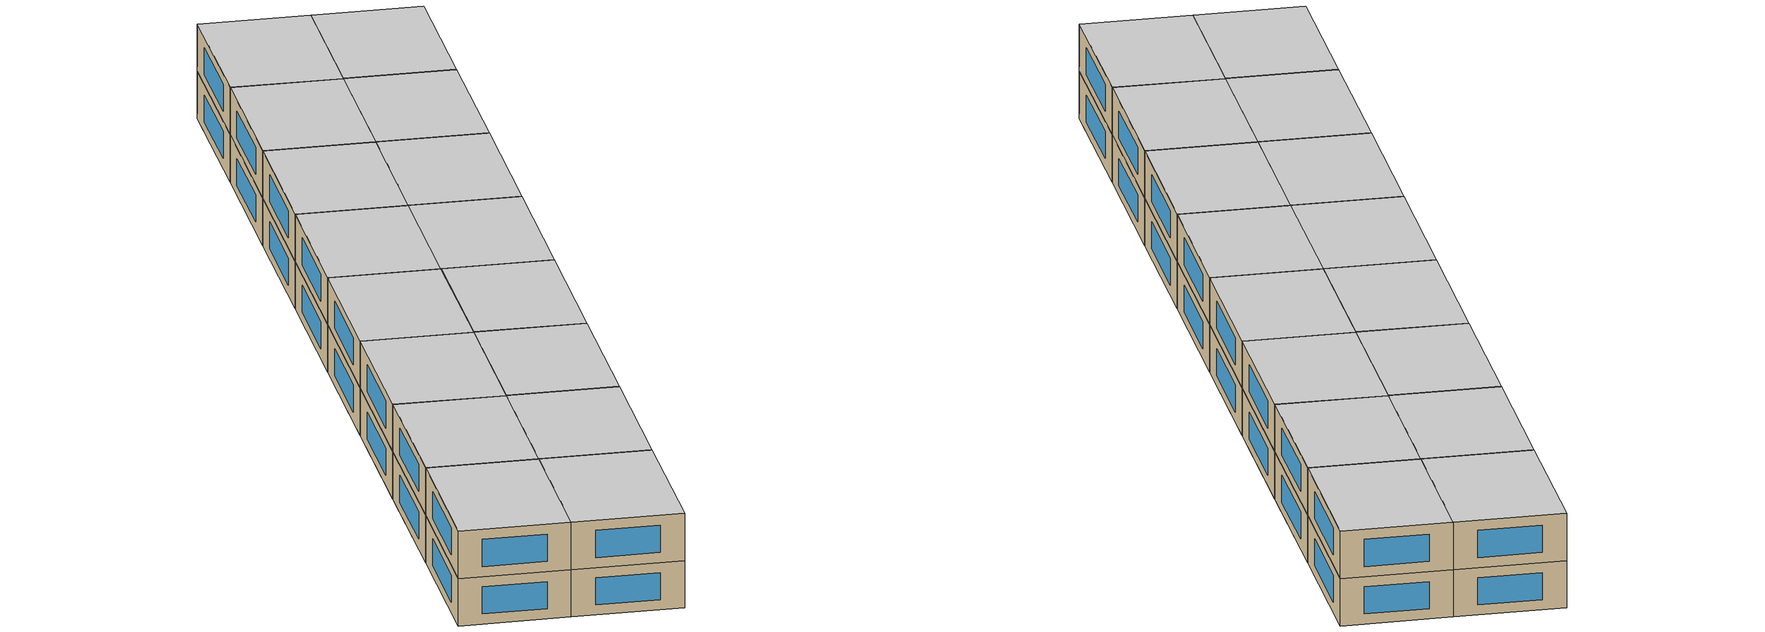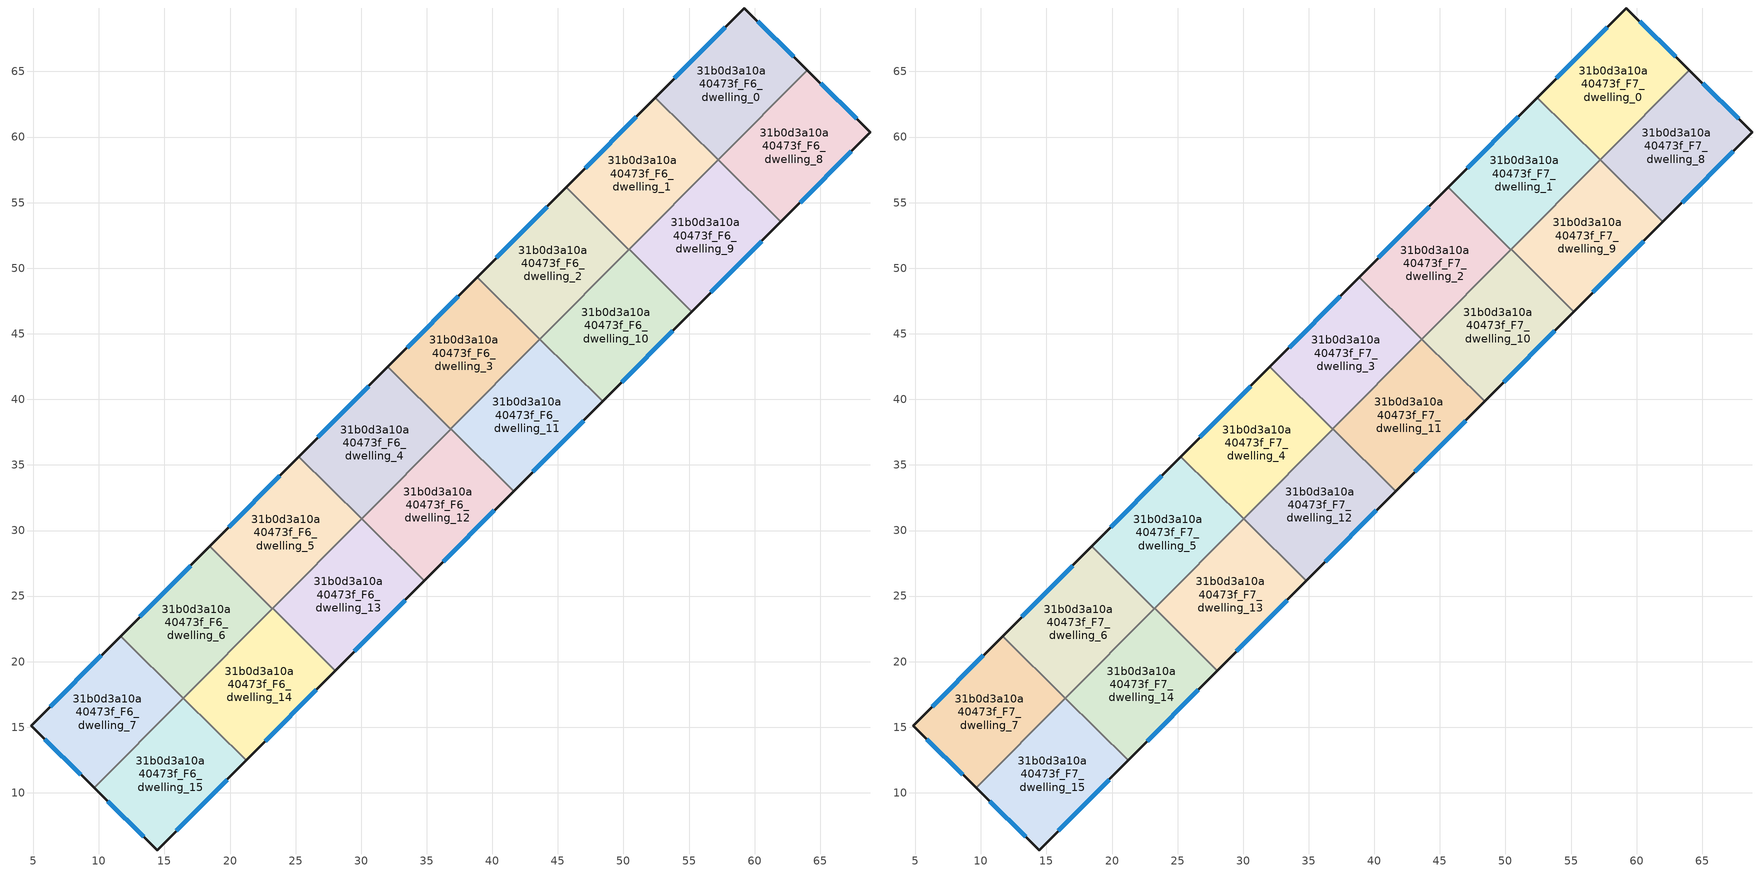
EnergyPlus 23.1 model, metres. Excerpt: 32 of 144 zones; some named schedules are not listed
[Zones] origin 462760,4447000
31b0d3a10a40473f_F6_dwelling_0
 floor to 31b0d3a10a40473f_F5_dwelling_0 (EU_floor_Construction): 64.02,65.11 57.21,58.26 52.43,63.01 59.22,69.84 z18
 wall outside (EU_wall_Construction): 64.02,65.11 59.22,69.84 52.43,63.01 z18:21
 wall to 31b0d3a10a40473f_F6_dwelling_1 (EU_wall_Construction): 52.43,63.01 57.21,58.26 z18:21
 wall to 31b0d3a10a40473f_F6_dwelling_8 (EU_wall_Construction): 57.23,58.28 64.02,65.11 z18:21
 wall to 31b0d3a10a40473f_F6_dwelling_9 (EU_wall_Construction): 57.21,58.26 57.23,58.28 z18:21
 window (EU_Window_Construction): 57.77,68.38 53.89,64.47 / 62.99,66.12 60.25,68.83 z18.64:20.36
31b0d3a10a40473f_F6_dwelling_1
 floor to 31b0d3a10a40473f_F5_dwelling_1 (EU_floor_Construction): 57.21,58.26 50.41,51.42 45.64,56.16 52.43,63.01 z18
 wall outside (EU_wall_Construction): 52.43,63.01 45.64,56.16 z18:21
 wall to 31b0d3a10a40473f_F6_dwelling_2 (EU_wall_Construction): 45.64,56.16 50.41,51.42 z18:21
 wall to 31b0d3a10a40473f_F6_dwelling_9 (EU_wall_Construction): 50.43,51.43 57.21,58.26 z18:21
 wall to 31b0d3a10a40473f_F6_dwelling_10 (EU_wall_Construction): 50.41,51.42 50.43,51.43 z18:21
 window (EU_Window_Construction): 50.98,61.54 47.09,57.63 z18.64:20.36
31b0d3a10a40473f_F6_dwelling_10
 floor to 31b0d3a10a40473f_F5_dwelling_10 (EU_floor_Construction): 55.21,46.69 48.41,39.84 43.64,44.59 50.43,51.43 z18
 wall outside (EU_wall_Construction): 48.41,39.84 55.21,46.69 z18:21
 wall to 31b0d3a10a40473f_F6_dwelling_9 (EU_wall_Construction): 55.21,46.69 50.43,51.43 z18:21
 wall to 31b0d3a10a40473f_F6_dwelling_11 (EU_wall_Construction): 43.64,44.59 48.41,39.84 z18:21
 wall to 31b0d3a10a40473f_F6_dwelling_2 (EU_wall_Construction): 50.42,51.42 43.64,44.59 z18:21
 window (EU_Window_Construction): 49.87,41.31 53.76,45.22 z18.64:20.36
31b0d3a10a40473f_F6_dwelling_11
 floor to 31b0d3a10a40473f_F5_dwelling_11 (EU_floor_Construction): 48.41,39.84 41.62,33 36.84,37.75 43.64,44.59 z18
 wall outside (EU_wall_Construction): 41.62,33 48.41,39.84 z18:21
 wall to 31b0d3a10a40473f_F6_dwelling_12 (EU_wall_Construction): 36.84,37.75 41.62,33 z18:21
 wall to 31b0d3a10a40473f_F6_dwelling_3 (EU_wall_Construction): 43.62,44.57 36.84,37.75 z18:21
 wall to 31b0d3a10a40473f_F6_dwelling_2 (EU_wall_Construction): 43.64,44.59 43.62,44.57 z18:21
 window (EU_Window_Construction): 43.07,34.47 46.96,38.38 z18.64:20.36
31b0d3a10a40473f_F6_dwelling_12
 floor to 31b0d3a10a40473f_F5_dwelling_12 (EU_floor_Construction): 41.62,33 34.82,26.16 30.04,30.91 36.84,37.75 z18
 wall outside (EU_wall_Construction): 34.82,26.16 41.62,33 z18:21
 wall to 31b0d3a10a40473f_F6_dwelling_13 (EU_wall_Construction): 30.04,30.91 34.82,26.16 z18:21
 wall to 31b0d3a10a40473f_F6_dwelling_4 (EU_wall_Construction): 36.82,37.73 30.04,30.91 z18:21
 wall to 31b0d3a10a40473f_F6_dwelling_3 (EU_wall_Construction): 36.84,37.75 36.82,37.73 z18:21
 window (EU_Window_Construction): 36.28,27.62 40.16,31.54 z18.64:20.36
31b0d3a10a40473f_F6_dwelling_13
 floor to 31b0d3a10a40473f_F5_dwelling_13 (EU_floor_Construction): 34.82,26.16 28.03,19.32 23.25,24.06 30.04,30.91 z18
 wall outside (EU_wall_Construction): 28.03,19.32 34.82,26.16 z18:21
 wall to 31b0d3a10a40473f_F6_dwelling_14 (EU_wall_Construction): 23.25,24.06 28.03,19.32 z18:21
 wall to 31b0d3a10a40473f_F6_dwelling_5 (EU_wall_Construction): 30.03,30.89 23.25,24.06 z18:21
 wall to 31b0d3a10a40473f_F6_dwelling_4 (EU_wall_Construction): 30.04,30.91 30.03,30.89 z18:21
 window (EU_Window_Construction): 29.48,20.78 33.37,24.69 z18.64:20.36
31b0d3a10a40473f_F6_dwelling_14
 floor to 31b0d3a10a40473f_F5_dwelling_14 (EU_floor_Construction): 28.03,19.32 21.23,12.47 16.45,17.22 23.25,24.06 z18
 wall outside (EU_wall_Construction): 21.23,12.47 28.03,19.32 z18:21
 wall to 31b0d3a10a40473f_F6_dwelling_15 (EU_wall_Construction): 16.45,17.22 21.23,12.47 z18:21
 wall to 31b0d3a10a40473f_F6_dwelling_6 (EU_wall_Construction): 23.23,24.05 16.45,17.22 z18:21
 wall to 31b0d3a10a40473f_F6_dwelling_5 (EU_wall_Construction): 23.25,24.06 23.23,24.05 z18:21
 window (EU_Window_Construction): 22.68,13.94 26.57,17.85 z18.64:20.36
31b0d3a10a40473f_F6_dwelling_15
 floor to 31b0d3a10a40473f_F5_dwelling_15 (EU_floor_Construction): 21.23,12.47 14.44,5.64 9.65,10.37 16.45,17.22 z18
 wall outside (EU_wall_Construction): 9.65,10.37 14.44,5.64 21.23,12.47 z18:21
 wall to 31b0d3a10a40473f_F6_dwelling_7 (EU_wall_Construction): 16.43,17.2 9.65,10.37 z18:21
 wall to 31b0d3a10a40473f_F6_dwelling_6 (EU_wall_Construction): 16.45,17.22 16.43,17.2 z18:21
 window (EU_Window_Construction): 15.89,7.1 19.78,11.01 / 10.67,9.36 13.41,6.65 z18.64:20.36
31b0d3a10a40473f_F6_dwelling_2
 floor to 31b0d3a10a40473f_F5_dwelling_2 (EU_floor_Construction): 50.41,51.42 43.62,44.57 38.84,49.32 45.64,56.16 z18
 wall outside (EU_wall_Construction): 45.64,56.16 38.84,49.32 z18:21
 wall to 31b0d3a10a40473f_F6_dwelling_3 (EU_wall_Construction): 38.84,49.32 43.62,44.57 z18:21
 window (EU_Window_Construction): 44.18,54.7 40.3,50.79 z18.64:20.36
31b0d3a10a40473f_F6_dwelling_3
 floor to 31b0d3a10a40473f_F5_dwelling_3 (EU_floor_Construction): 43.62,44.57 36.82,37.73 32.04,42.48 38.84,49.32 z18
 wall outside (EU_wall_Construction): 38.84,49.32 32.04,42.48 z18:21
 wall to 31b0d3a10a40473f_F6_dwelling_4 (EU_wall_Construction): 32.04,42.48 36.82,37.73 z18:21
 window (EU_Window_Construction): 37.38,47.86 33.5,43.94 z18.64:20.36
31b0d3a10a40473f_F6_dwelling_4
 floor to 31b0d3a10a40473f_F5_dwelling_4 (EU_floor_Construction): 36.82,37.73 30.03,30.89 25.25,35.64 32.04,42.48 z18
 wall outside (EU_wall_Construction): 32.04,42.48 25.25,35.64 z18:21
 wall to 31b0d3a10a40473f_F6_dwelling_5 (EU_wall_Construction): 25.25,35.64 30.03,30.89 z18:21
 window (EU_Window_Construction): 30.59,41.01 26.7,37.1 z18.64:20.36
31b0d3a10a40473f_F6_dwelling_5
 floor to 31b0d3a10a40473f_F5_dwelling_5 (EU_floor_Construction): 30.03,30.89 23.23,24.05 18.45,28.79 25.25,35.64 z18
 wall outside (EU_wall_Construction): 25.25,35.64 18.45,28.79 z18:21
 wall to 31b0d3a10a40473f_F6_dwelling_6 (EU_wall_Construction): 18.45,28.79 23.23,24.05 z18:21
 window (EU_Window_Construction): 23.79,34.17 19.91,30.26 z18.64:20.36
31b0d3a10a40473f_F6_dwelling_6
 floor to 31b0d3a10a40473f_F5_dwelling_6 (EU_floor_Construction): 23.23,24.05 16.43,17.2 11.65,21.95 18.45,28.79 z18
 wall outside (EU_wall_Construction): 18.45,28.79 11.65,21.95 z18:21
 wall to 31b0d3a10a40473f_F6_dwelling_7 (EU_wall_Construction): 11.65,21.95 16.43,17.2 z18:21
 window (EU_Window_Construction): 17,27.33 13.11,23.42 z18.64:20.36
31b0d3a10a40473f_F6_dwelling_7
 floor to 31b0d3a10a40473f_F5_dwelling_7 (EU_floor_Construction): 16.43,17.2 9.65,10.37 4.85,15.1 11.65,21.95 z18
 wall outside (EU_wall_Construction): 11.65,21.95 4.85,15.1 9.65,10.37 z18:21
 window (EU_Window_Construction): 5.88,14.09 8.62,11.38 / 10.2,20.48 6.31,16.57 z18.64:20.36
31b0d3a10a40473f_F6_dwelling_8
 floor to 31b0d3a10a40473f_F5_dwelling_8 (EU_floor_Construction): 68.81,60.38 62.01,53.53 57.23,58.28 64.02,65.11 z18
 wall outside (EU_wall_Construction): 62.01,53.53 68.81,60.38 64.02,65.11 z18:21
 wall to 31b0d3a10a40473f_F6_dwelling_9 (EU_wall_Construction): 57.23,58.28 62.01,53.53 z18:21
 window (EU_Window_Construction): 67.79,61.39 65.04,64.1 / 63.47,55 67.36,58.91 z18.64:20.36
31b0d3a10a40473f_F6_dwelling_9
 floor to 31b0d3a10a40473f_F5_dwelling_9 (EU_floor_Construction): 62.01,53.53 55.21,46.69 50.43,51.43 57.23,58.28 z18
 wall outside (EU_wall_Construction): 55.21,46.69 62.01,53.53 z18:21
 window (EU_Window_Construction): 56.67,48.15 60.55,52.06 z18.64:20.36
31b0d3a10a40473f_F7_dwelling_0
 floor to 31b0d3a10a40473f_F6_dwelling_0 (EU_floor_Construction): 64.02,65.11 57.21,58.26 52.43,63.01 59.22,69.84 z21
 wall outside (EU_wall_Construction): 64.02,65.11 59.22,69.84 52.43,63.01 z21:24
 wall to 31b0d3a10a40473f_F7_dwelling_1 (EU_wall_Construction): 52.43,63.01 57.21,58.26 z21:24
 wall to 31b0d3a10a40473f_F7_dwelling_8 (EU_wall_Construction): 57.23,58.28 64.02,65.11 z21:24
 wall to 31b0d3a10a40473f_F7_dwelling_9 (EU_wall_Construction): 57.21,58.26 57.23,58.28 z21:24
 window (EU_Window_Construction): 57.77,68.38 53.89,64.47 / 62.99,66.12 60.25,68.83 z21.64:23.36
 ceiling to 31b0d3a10a40473f_F8_dwelling_0 (EU_floor_Construction): 57.21,58.26 64.02,65.11 59.22,69.84 52.43,63.01 z24
31b0d3a10a40473f_F7_dwelling_1
 floor to 31b0d3a10a40473f_F6_dwelling_1 (EU_floor_Construction): 57.21,58.26 50.41,51.42 45.64,56.16 52.43,63.01 z21
 wall outside (EU_wall_Construction): 52.43,63.01 45.64,56.16 z21:24
 wall to 31b0d3a10a40473f_F7_dwelling_2 (EU_wall_Construction): 45.64,56.16 50.41,51.42 z21:24
 wall to 31b0d3a10a40473f_F7_dwelling_9 (EU_wall_Construction): 50.43,51.43 57.21,58.26 z21:24
 wall to 31b0d3a10a40473f_F7_dwelling_10 (EU_wall_Construction): 50.41,51.42 50.43,51.43 z21:24
 window (EU_Window_Construction): 50.98,61.54 47.09,57.63 z21.64:23.36
 ceiling to 31b0d3a10a40473f_F8_dwelling_1 (EU_floor_Construction): 50.41,51.42 57.21,58.26 52.43,63.01 45.64,56.16 z24
31b0d3a10a40473f_F7_dwelling_10
 floor to 31b0d3a10a40473f_F6_dwelling_10 (EU_floor_Construction): 55.21,46.69 48.41,39.84 43.64,44.59 50.43,51.43 z21
 wall outside (EU_wall_Construction): 48.41,39.84 55.21,46.69 z21:24
 wall to 31b0d3a10a40473f_F7_dwelling_9 (EU_wall_Construction): 55.21,46.69 50.43,51.43 z21:24
 wall to 31b0d3a10a40473f_F7_dwelling_11 (EU_wall_Construction): 43.64,44.59 48.41,39.84 z21:24
 wall to 31b0d3a10a40473f_F7_dwelling_2 (EU_wall_Construction): 50.42,51.42 43.64,44.59 z21:24
 window (EU_Window_Construction): 49.87,41.31 53.76,45.22 z21.64:23.36
 ceiling to 31b0d3a10a40473f_F8_dwelling_10 (EU_floor_Construction): 48.41,39.84 55.21,46.69 50.43,51.43 43.64,44.59 z24
31b0d3a10a40473f_F7_dwelling_11
 floor to 31b0d3a10a40473f_F6_dwelling_11 (EU_floor_Construction): 48.41,39.84 41.62,33 36.84,37.75 43.64,44.59 z21
 wall outside (EU_wall_Construction): 41.62,33 48.41,39.84 z21:24
 wall to 31b0d3a10a40473f_F7_dwelling_12 (EU_wall_Construction): 36.84,37.75 41.62,33 z21:24
 wall to 31b0d3a10a40473f_F7_dwelling_3 (EU_wall_Construction): 43.62,44.57 36.84,37.75 z21:24
 wall to 31b0d3a10a40473f_F7_dwelling_2 (EU_wall_Construction): 43.64,44.59 43.62,44.57 z21:24
 window (EU_Window_Construction): 43.07,34.47 46.96,38.38 z21.64:23.36
 ceiling to 31b0d3a10a40473f_F8_dwelling_11 (EU_floor_Construction): 41.62,33 48.41,39.84 43.64,44.59 36.84,37.75 z24
31b0d3a10a40473f_F7_dwelling_12
 floor to 31b0d3a10a40473f_F6_dwelling_12 (EU_floor_Construction): 41.62,33 34.82,26.16 30.04,30.91 36.84,37.75 z21
 wall outside (EU_wall_Construction): 34.82,26.16 41.62,33 z21:24
 wall to 31b0d3a10a40473f_F7_dwelling_13 (EU_wall_Construction): 30.04,30.91 34.82,26.16 z21:24
 wall to 31b0d3a10a40473f_F7_dwelling_4 (EU_wall_Construction): 36.82,37.73 30.04,30.91 z21:24
 wall to 31b0d3a10a40473f_F7_dwelling_3 (EU_wall_Construction): 36.84,37.75 36.82,37.73 z21:24
 window (EU_Window_Construction): 36.28,27.62 40.16,31.54 z21.64:23.36
 ceiling to 31b0d3a10a40473f_F8_dwelling_12 (EU_floor_Construction): 34.82,26.16 41.62,33 36.84,37.75 30.04,30.91 z24
31b0d3a10a40473f_F7_dwelling_13
 floor to 31b0d3a10a40473f_F6_dwelling_13 (EU_floor_Construction): 34.82,26.16 28.03,19.32 23.25,24.06 30.04,30.91 z21
 wall outside (EU_wall_Construction): 28.03,19.32 34.82,26.16 z21:24
 wall to 31b0d3a10a40473f_F7_dwelling_14 (EU_wall_Construction): 23.25,24.06 28.03,19.32 z21:24
 wall to 31b0d3a10a40473f_F7_dwelling_5 (EU_wall_Construction): 30.03,30.89 23.25,24.06 z21:24
 wall to 31b0d3a10a40473f_F7_dwelling_4 (EU_wall_Construction): 30.04,30.91 30.03,30.89 z21:24
 window (EU_Window_Construction): 29.48,20.78 33.37,24.69 z21.64:23.36
 ceiling to 31b0d3a10a40473f_F8_dwelling_13 (EU_floor_Construction): 28.03,19.32 34.82,26.16 30.04,30.91 23.25,24.06 z24
31b0d3a10a40473f_F7_dwelling_14
 floor to 31b0d3a10a40473f_F6_dwelling_14 (EU_floor_Construction): 28.03,19.32 21.23,12.47 16.45,17.22 23.25,24.06 z21
 wall outside (EU_wall_Construction): 21.23,12.47 28.03,19.32 z21:24
 wall to 31b0d3a10a40473f_F7_dwelling_15 (EU_wall_Construction): 16.45,17.22 21.23,12.47 z21:24
 wall to 31b0d3a10a40473f_F7_dwelling_6 (EU_wall_Construction): 23.23,24.05 16.45,17.22 z21:24
 wall to 31b0d3a10a40473f_F7_dwelling_5 (EU_wall_Construction): 23.25,24.06 23.23,24.05 z21:24
 window (EU_Window_Construction): 22.68,13.94 26.57,17.85 z21.64:23.36
 ceiling to 31b0d3a10a40473f_F8_dwelling_14 (EU_floor_Construction): 21.23,12.47 28.03,19.32 23.25,24.06 16.45,17.22 z24
31b0d3a10a40473f_F7_dwelling_15
 floor to 31b0d3a10a40473f_F6_dwelling_15 (EU_floor_Construction): 21.23,12.47 14.44,5.64 9.65,10.37 16.45,17.22 z21
 wall outside (EU_wall_Construction): 9.65,10.37 14.44,5.64 21.23,12.47 z21:24
 wall to 31b0d3a10a40473f_F7_dwelling_7 (EU_wall_Construction): 16.43,17.2 9.65,10.37 z21:24
 wall to 31b0d3a10a40473f_F7_dwelling_6 (EU_wall_Construction): 16.45,17.22 16.43,17.2 z21:24
 window (EU_Window_Construction): 15.89,7.1 19.78,11.01 / 10.67,9.36 13.41,6.65 z21.64:23.36
 ceiling to 31b0d3a10a40473f_F8_dwelling_15 (EU_floor_Construction): 14.44,5.64 21.23,12.47 16.45,17.22 9.65,10.37 z24
31b0d3a10a40473f_F7_dwelling_2
 floor to 31b0d3a10a40473f_F6_dwelling_2 (EU_floor_Construction): 50.41,51.42 43.62,44.57 38.84,49.32 45.64,56.16 z21
 wall outside (EU_wall_Construction): 45.64,56.16 38.84,49.32 z21:24
 wall to 31b0d3a10a40473f_F7_dwelling_3 (EU_wall_Construction): 38.84,49.32 43.62,44.57 z21:24
 window (EU_Window_Construction): 44.18,54.7 40.3,50.79 z21.64:23.36
 ceiling to 31b0d3a10a40473f_F8_dwelling_2 (EU_floor_Construction): 43.62,44.57 50.41,51.42 45.64,56.16 38.84,49.32 z24
31b0d3a10a40473f_F7_dwelling_3
 floor to 31b0d3a10a40473f_F6_dwelling_3 (EU_floor_Construction): 43.62,44.57 36.82,37.73 32.04,42.48 38.84,49.32 z21
 wall outside (EU_wall_Construction): 38.84,49.32 32.04,42.48 z21:24
 wall to 31b0d3a10a40473f_F7_dwelling_4 (EU_wall_Construction): 32.04,42.48 36.82,37.73 z21:24
 window (EU_Window_Construction): 37.38,47.86 33.5,43.94 z21.64:23.36
 ceiling to 31b0d3a10a40473f_F8_dwelling_3 (EU_floor_Construction): 36.82,37.73 43.62,44.57 38.84,49.32 32.04,42.48 z24
31b0d3a10a40473f_F7_dwelling_4
 floor to 31b0d3a10a40473f_F6_dwelling_4 (EU_floor_Construction): 36.82,37.73 30.03,30.89 25.25,35.64 32.04,42.48 z21
 wall outside (EU_wall_Construction): 32.04,42.48 25.25,35.64 z21:24
 wall to 31b0d3a10a40473f_F7_dwelling_5 (EU_wall_Construction): 25.25,35.64 30.03,30.89 z21:24
 window (EU_Window_Construction): 30.59,41.01 26.7,37.1 z21.64:23.36
 ceiling to 31b0d3a10a40473f_F8_dwelling_4 (EU_floor_Construction): 30.03,30.89 36.82,37.73 32.04,42.48 25.25,35.64 z24
31b0d3a10a40473f_F7_dwelling_5
 floor to 31b0d3a10a40473f_F6_dwelling_5 (EU_floor_Construction): 30.03,30.89 23.23,24.05 18.45,28.79 25.25,35.64 z21
 wall outside (EU_wall_Construction): 25.25,35.64 18.45,28.79 z21:24
 wall to 31b0d3a10a40473f_F7_dwelling_6 (EU_wall_Construction): 18.45,28.79 23.23,24.05 z21:24
 window (EU_Window_Construction): 23.79,34.17 19.91,30.26 z21.64:23.36
 ceiling to 31b0d3a10a40473f_F8_dwelling_5 (EU_floor_Construction): 23.23,24.05 30.03,30.89 25.25,35.64 18.45,28.79 z24
31b0d3a10a40473f_F7_dwelling_6
 floor to 31b0d3a10a40473f_F6_dwelling_6 (EU_floor_Construction): 23.23,24.05 16.43,17.2 11.65,21.95 18.45,28.79 z21
 wall outside (EU_wall_Construction): 18.45,28.79 11.65,21.95 z21:24
 wall to 31b0d3a10a40473f_F7_dwelling_7 (EU_wall_Construction): 11.65,21.95 16.43,17.2 z21:24
 window (EU_Window_Construction): 17,27.33 13.11,23.42 z21.64:23.36
 ceiling to 31b0d3a10a40473f_F8_dwelling_6 (EU_floor_Construction): 16.43,17.2 23.23,24.05 18.45,28.79 11.65,21.95 z24
31b0d3a10a40473f_F7_dwelling_7
 floor to 31b0d3a10a40473f_F6_dwelling_7 (EU_floor_Construction): 16.43,17.2 9.65,10.37 4.85,15.1 11.65,21.95 z21
 wall outside (EU_wall_Construction): 11.65,21.95 4.85,15.1 9.65,10.37 z21:24
 window (EU_Window_Construction): 5.88,14.09 8.62,11.38 / 10.2,20.48 6.31,16.57 z21.64:23.36
 ceiling to 31b0d3a10a40473f_F8_dwelling_7 (EU_floor_Construction): 9.65,10.37 16.43,17.2 11.65,21.95 4.85,15.1 z24
31b0d3a10a40473f_F7_dwelling_8
 floor to 31b0d3a10a40473f_F6_dwelling_8 (EU_floor_Construction): 68.81,60.38 62.01,53.53 57.23,58.28 64.02,65.11 z21
 wall outside (EU_wall_Construction): 62.01,53.53 68.81,60.38 64.02,65.11 z21:24
 wall to 31b0d3a10a40473f_F7_dwelling_9 (EU_wall_Construction): 57.23,58.28 62.01,53.53 z21:24
 window (EU_Window_Construction): 67.79,61.39 65.04,64.1 / 63.47,55 67.36,58.91 z21.64:23.36
 ceiling to 31b0d3a10a40473f_F8_dwelling_8 (EU_floor_Construction): 62.01,53.53 68.81,60.38 64.02,65.11 57.23,58.28 z24
31b0d3a10a40473f_F7_dwelling_9
 floor to 31b0d3a10a40473f_F6_dwelling_9 (EU_floor_Construction): 62.01,53.53 55.21,46.69 50.43,51.43 57.23,58.28 z21
 wall outside (EU_wall_Construction): 55.21,46.69 62.01,53.53 z21:24
 window (EU_Window_Construction): 56.67,48.15 60.55,52.06 z21.64:23.36
 ceiling to 31b0d3a10a40473f_F8_dwelling_9 (EU_floor_Construction): 55.21,46.69 62.01,53.53 57.23,58.28 50.43,51.43 z24
[Building]
EU S2 Campaign: North Axis=0; Terrain=City; Solar Distribution=FullExterior
[Site:Location]
Yerevan-Zvartnots.Intl.AP: Latitude=40.15; Longitude=44.383; Time Zone=4; Elevation=854
[SizingPeriod:WeatherFileDays]
AnnualSizingPeriod: Begin Month=1; Begin Day of Month=1; End Month=12; End Day of Month=31; Day of Week for Start Day=Monday; Use Weather File Daylight Saving Period=No; Use Weather File Rain and Snow Indicators=No
[MATERIAL]
EU_InternalMass_Material: Roughness=MediumRough; Thickness=0.1; Conductivity=1; Density=1800; Specific Heat=900; Thermal Absorptance=0.9; Solar Absorptance=0.7; Visible Absorptance=0.7
[MATERIAL:NOMASS] Roughness=MediumRough; Thermal Absorptance=0.9; Solar Absorptance=0.7; Visible Absorptance=0.7
Name | Thermal Resistance
EU_wall_NoMass | 1.05043
EU_floor_NoMass | 0.478065
[WINDOWMATERIAL:SIMPLEGLAZINGSYSTEM]
EU_Window_SimpleGlazing: UFactor=2.5566; Solar Heat Gain Coefficient=0.75; Visible Transmittance=0.75
[CONSTRUCTION]
EU_wall_Construction: EU_wall_NoMass
EU_floor_Construction: EU_floor_NoMass
EU_Window_Construction: EU_Window_SimpleGlazing
EU_InternalMass_Construction: EU_InternalMass_Material
[ZONE] Type=1; Multiplier=1; Ceiling Height=autocalculate; Floor Area=autocalculate; Part of Total Floor Area=Yes
Name | Volume
31b0d3a10a40473f_F6_dwelling_0; 31b0d3a10a40473f_F7_dwelling_0 | 194.891
31b0d3a10a40473f_F6_dwelling_1; 31b0d3a10a40473f_F7_dwelling_1 | 194.904
31b0d3a10a40473f_F6_dwelling_10; 31b0d3a10a40473f_F7_dwelling_10; 31b0d3a10a40473f_F6_dwelling_12; 31b0d3a10a40473f_F7_dwelling_12; 31b0d3a10a40473f_F6_dwelling_13; 31b0d3a10a40473f_F7_dwelling_13; 31b0d3a10a40473f_F6_dwelling_9; 31b0d3a10a40473f_F7_dwelling_9 | 194.907
31b0d3a10a40473f_F6_dwelling_11; 31b0d3a10a40473f_F7_dwelling_11 | 194.896
31b0d3a10a40473f_F6_dwelling_14; 31b0d3a10a40473f_F7_dwelling_14 | 194.911
31b0d3a10a40473f_F6_dwelling_15; 31b0d3a10a40473f_F7_dwelling_15 | 194.908
31b0d3a10a40473f_F6_dwelling_2; 31b0d3a10a40473f_F7_dwelling_2 | 194.89
31b0d3a10a40473f_F6_dwelling_3; 31b0d3a10a40473f_F7_dwelling_3 | 194.887
31b0d3a10a40473f_F6_dwelling_4; 31b0d3a10a40473f_F7_dwelling_4 | 194.873
31b0d3a10a40473f_F6_dwelling_5; 31b0d3a10a40473f_F7_dwelling_5 | 194.886
31b0d3a10a40473f_F6_dwelling_6; 31b0d3a10a40473f_F7_dwelling_6 | 194.87
31b0d3a10a40473f_F6_dwelling_7; 31b0d3a10a40473f_F7_dwelling_7 | 194.888
31b0d3a10a40473f_F6_dwelling_8; 31b0d3a10a40473f_F7_dwelling_8 | 194.909
[INTERNALMASS] Construction=EU_InternalMass_Construction
Name | Zone or ZoneList | Surface Area
31b0d3a10a40473f_F6_dwelling_0_EU_InternalMass | 31b0d3a10a40473f_F6_dwelling_0 | 64.9637
31b0d3a10a40473f_F6_dwelling_1_EU_InternalMass | 31b0d3a10a40473f_F6_dwelling_1 | 64.9681
31b0d3a10a40473f_F6_dwelling_2_EU_InternalMass | 31b0d3a10a40473f_F6_dwelling_2 | 64.9633
31b0d3a10a40473f_F6_dwelling_3_EU_InternalMass | 31b0d3a10a40473f_F6_dwelling_3 | 64.9623
31b0d3a10a40473f_F6_dwelling_4_EU_InternalMass | 31b0d3a10a40473f_F6_dwelling_4 | 64.9575
31b0d3a10a40473f_F6_dwelling_5_EU_InternalMass | 31b0d3a10a40473f_F6_dwelling_5 | 64.9623
31b0d3a10a40473f_F6_dwelling_6_EU_InternalMass | 31b0d3a10a40473f_F6_dwelling_6 | 64.9565
31b0d3a10a40473f_F6_dwelling_7_EU_InternalMass | 31b0d3a10a40473f_F6_dwelling_7 | 64.9627
31b0d3a10a40473f_F6_dwelling_8_EU_InternalMass | 31b0d3a10a40473f_F6_dwelling_8 | 64.9695
31b0d3a10a40473f_F6_dwelling_9_EU_InternalMass | 31b0d3a10a40473f_F6_dwelling_9 | 64.9691
31b0d3a10a40473f_F6_dwelling_10_EU_InternalMass | 31b0d3a10a40473f_F6_dwelling_10 | 64.9691
31b0d3a10a40473f_F6_dwelling_11_EU_InternalMass | 31b0d3a10a40473f_F6_dwelling_11 | 64.9654
31b0d3a10a40473f_F6_dwelling_12_EU_InternalMass | 31b0d3a10a40473f_F6_dwelling_12 | 64.9691
31b0d3a10a40473f_F6_dwelling_13_EU_InternalMass | 31b0d3a10a40473f_F6_dwelling_13 | 64.9691
31b0d3a10a40473f_F6_dwelling_14_EU_InternalMass | 31b0d3a10a40473f_F6_dwelling_14 | 64.9701
31b0d3a10a40473f_F6_dwelling_15_EU_InternalMass | 31b0d3a10a40473f_F6_dwelling_15 | 64.9695
31b0d3a10a40473f_F7_dwelling_0_EU_InternalMass | 31b0d3a10a40473f_F7_dwelling_0 | 64.9637
31b0d3a10a40473f_F7_dwelling_1_EU_InternalMass | 31b0d3a10a40473f_F7_dwelling_1 | 64.9681
31b0d3a10a40473f_F7_dwelling_2_EU_InternalMass | 31b0d3a10a40473f_F7_dwelling_2 | 64.9633
31b0d3a10a40473f_F7_dwelling_3_EU_InternalMass | 31b0d3a10a40473f_F7_dwelling_3 | 64.9623
31b0d3a10a40473f_F7_dwelling_4_EU_InternalMass | 31b0d3a10a40473f_F7_dwelling_4 | 64.9575
31b0d3a10a40473f_F7_dwelling_5_EU_InternalMass | 31b0d3a10a40473f_F7_dwelling_5 | 64.9623
31b0d3a10a40473f_F7_dwelling_6_EU_InternalMass | 31b0d3a10a40473f_F7_dwelling_6 | 64.9565
31b0d3a10a40473f_F7_dwelling_7_EU_InternalMass | 31b0d3a10a40473f_F7_dwelling_7 | 64.9627
31b0d3a10a40473f_F7_dwelling_8_EU_InternalMass | 31b0d3a10a40473f_F7_dwelling_8 | 64.9695
31b0d3a10a40473f_F7_dwelling_9_EU_InternalMass | 31b0d3a10a40473f_F7_dwelling_9 | 64.9691
31b0d3a10a40473f_F7_dwelling_10_EU_InternalMass | 31b0d3a10a40473f_F7_dwelling_10 | 64.9691
31b0d3a10a40473f_F7_dwelling_11_EU_InternalMass | 31b0d3a10a40473f_F7_dwelling_11 | 64.9654
31b0d3a10a40473f_F7_dwelling_12_EU_InternalMass | 31b0d3a10a40473f_F7_dwelling_12 | 64.9691
31b0d3a10a40473f_F7_dwelling_13_EU_InternalMass | 31b0d3a10a40473f_F7_dwelling_13 | 64.9691
31b0d3a10a40473f_F7_dwelling_14_EU_InternalMass | 31b0d3a10a40473f_F7_dwelling_14 | 64.9701
31b0d3a10a40473f_F7_dwelling_15_EU_InternalMass | 31b0d3a10a40473f_F7_dwelling_15 | 64.9695
[OTHEREQUIPMENT] Fuel Type=Electricity; Design Level Calculation Method=Watts/Area; Power per Zone Floor Area=1; Fraction Latent=0; Fraction Radiant=0; Fraction Lost=0; Carbon Dioxide Generation Rate=0; EndUse Subcategory=EU_Step8_InternalGains
Name | Zone or ZoneList or Space or SpaceList | Schedule
EU_Step8_InternalGain_31b0d3a10a40473f_F6_dwelling_0_f000 | 31b0d3a10a40473f_F6_dwelling_0 | EU_Step8_GainSchedule_31b0d3a10a40473f_F6_dwelling_0_f000
EU_Step8_InternalGain_31b0d3a10a40473f_F6_dwelling_1_f000 | 31b0d3a10a40473f_F6_dwelling_1 | EU_Step8_GainSchedule_31b0d3a10a40473f_F6_dwelling_1_f000
EU_Step8_InternalGain_31b0d3a10a40473f_F6_dwelling_2_f000 | 31b0d3a10a40473f_F6_dwelling_2 | EU_Step8_GainSchedule_31b0d3a10a40473f_F6_dwelling_2_f000
EU_Step8_InternalGain_31b0d3a10a40473f_F6_dwelling_3_f000 | 31b0d3a10a40473f_F6_dwelling_3 | EU_Step8_GainSchedule_31b0d3a10a40473f_F6_dwelling_3_f000
EU_Step8_InternalGain_31b0d3a10a40473f_F6_dwelling_4_f000 | 31b0d3a10a40473f_F6_dwelling_4 | EU_Step8_GainSchedule_31b0d3a10a40473f_F6_dwelling_4_f000
EU_Step8_InternalGain_31b0d3a10a40473f_F6_dwelling_5_f000 | 31b0d3a10a40473f_F6_dwelling_5 | EU_Step8_GainSchedule_31b0d3a10a40473f_F6_dwelling_5_f000
EU_Step8_InternalGain_31b0d3a10a40473f_F6_dwelling_6_f000 | 31b0d3a10a40473f_F6_dwelling_6 | EU_Step8_GainSchedule_31b0d3a10a40473f_F6_dwelling_6_f000
EU_Step8_InternalGain_31b0d3a10a40473f_F6_dwelling_7_f000 | 31b0d3a10a40473f_F6_dwelling_7 | EU_Step8_GainSchedule_31b0d3a10a40473f_F6_dwelling_7_f000
EU_Step8_InternalGain_31b0d3a10a40473f_F6_dwelling_8_f000 | 31b0d3a10a40473f_F6_dwelling_8 | EU_Step8_GainSchedule_31b0d3a10a40473f_F6_dwelling_8_f000
EU_Step8_InternalGain_31b0d3a10a40473f_F6_dwelling_9_f000 | 31b0d3a10a40473f_F6_dwelling_9 | EU_Step8_GainSchedule_31b0d3a10a40473f_F6_dwelling_9_f000
EU_Step8_InternalGain_31b0d3a10a40473f_F6_dwelling_10_f000 | 31b0d3a10a40473f_F6_dwelling_10 | EU_Step8_GainSchedule_31b0d3a10a40473f_F6_dwelling_10_f000
EU_Step8_InternalGain_31b0d3a10a40473f_F6_dwelling_11_f000 | 31b0d3a10a40473f_F6_dwelling_11 | EU_Step8_GainSchedule_31b0d3a10a40473f_F6_dwelling_11_f000
EU_Step8_InternalGain_31b0d3a10a40473f_F6_dwelling_12_f000 | 31b0d3a10a40473f_F6_dwelling_12 | EU_Step8_GainSchedule_31b0d3a10a40473f_F6_dwelling_12_f000
EU_Step8_InternalGain_31b0d3a10a40473f_F6_dwelling_13_f000 | 31b0d3a10a40473f_F6_dwelling_13 | EU_Step8_GainSchedule_31b0d3a10a40473f_F6_dwelling_13_f000
EU_Step8_InternalGain_31b0d3a10a40473f_F6_dwelling_14_f000 | 31b0d3a10a40473f_F6_dwelling_14 | EU_Step8_GainSchedule_31b0d3a10a40473f_F6_dwelling_14_f000
EU_Step8_InternalGain_31b0d3a10a40473f_F6_dwelling_15_f000 | 31b0d3a10a40473f_F6_dwelling_15 | EU_Step8_GainSchedule_31b0d3a10a40473f_F6_dwelling_15_f000
EU_Step8_InternalGain_31b0d3a10a40473f_F7_dwelling_0_f000 | 31b0d3a10a40473f_F7_dwelling_0 | EU_Step8_GainSchedule_31b0d3a10a40473f_F7_dwelling_0_f000
EU_Step8_InternalGain_31b0d3a10a40473f_F7_dwelling_1_f000 | 31b0d3a10a40473f_F7_dwelling_1 | EU_Step8_GainSchedule_31b0d3a10a40473f_F7_dwelling_1_f000
EU_Step8_InternalGain_31b0d3a10a40473f_F7_dwelling_2_f000 | 31b0d3a10a40473f_F7_dwelling_2 | EU_Step8_GainSchedule_31b0d3a10a40473f_F7_dwelling_2_f000
EU_Step8_InternalGain_31b0d3a10a40473f_F7_dwelling_3_f000 | 31b0d3a10a40473f_F7_dwelling_3 | EU_Step8_GainSchedule_31b0d3a10a40473f_F7_dwelling_3_f000
EU_Step8_InternalGain_31b0d3a10a40473f_F7_dwelling_4_f000 | 31b0d3a10a40473f_F7_dwelling_4 | EU_Step8_GainSchedule_31b0d3a10a40473f_F7_dwelling_4_f000
EU_Step8_InternalGain_31b0d3a10a40473f_F7_dwelling_5_f000 | 31b0d3a10a40473f_F7_dwelling_5 | EU_Step8_GainSchedule_31b0d3a10a40473f_F7_dwelling_5_f000
EU_Step8_InternalGain_31b0d3a10a40473f_F7_dwelling_6_f000 | 31b0d3a10a40473f_F7_dwelling_6 | EU_Step8_GainSchedule_31b0d3a10a40473f_F7_dwelling_6_f000
EU_Step8_InternalGain_31b0d3a10a40473f_F7_dwelling_7_f000 | 31b0d3a10a40473f_F7_dwelling_7 | EU_Step8_GainSchedule_31b0d3a10a40473f_F7_dwelling_7_f000
EU_Step8_InternalGain_31b0d3a10a40473f_F7_dwelling_8_f000 | 31b0d3a10a40473f_F7_dwelling_8 | EU_Step8_GainSchedule_31b0d3a10a40473f_F7_dwelling_8_f000
EU_Step8_InternalGain_31b0d3a10a40473f_F7_dwelling_9_f000 | 31b0d3a10a40473f_F7_dwelling_9 | EU_Step8_GainSchedule_31b0d3a10a40473f_F7_dwelling_9_f000
EU_Step8_InternalGain_31b0d3a10a40473f_F7_dwelling_10_f000 | 31b0d3a10a40473f_F7_dwelling_10 | EU_Step8_GainSchedule_31b0d3a10a40473f_F7_dwelling_10_f000
EU_Step8_InternalGain_31b0d3a10a40473f_F7_dwelling_11_f000 | 31b0d3a10a40473f_F7_dwelling_11 | EU_Step8_GainSchedule_31b0d3a10a40473f_F7_dwelling_11_f000
EU_Step8_InternalGain_31b0d3a10a40473f_F7_dwelling_12_f000 | 31b0d3a10a40473f_F7_dwelling_12 | EU_Step8_GainSchedule_31b0d3a10a40473f_F7_dwelling_12_f000
EU_Step8_InternalGain_31b0d3a10a40473f_F7_dwelling_13_f000 | 31b0d3a10a40473f_F7_dwelling_13 | EU_Step8_GainSchedule_31b0d3a10a40473f_F7_dwelling_13_f000
EU_Step8_InternalGain_31b0d3a10a40473f_F7_dwelling_14_f000 | 31b0d3a10a40473f_F7_dwelling_14 | EU_Step8_GainSchedule_31b0d3a10a40473f_F7_dwelling_14_f000
EU_Step8_InternalGain_31b0d3a10a40473f_F7_dwelling_15_f000 | 31b0d3a10a40473f_F7_dwelling_15 | EU_Step8_GainSchedule_31b0d3a10a40473f_F7_dwelling_15_f000
[ZONEVENTILATION:DESIGNFLOWRATE] Schedule=EU_AlwaysOn; Design Flow Rate Calculation Method=AirChanges/Hour; Air Changes per Hour=0.557805; Ventilation Type=Natural; Fan Pressure Rise=0; Fan Total Efficiency=1; Constant Term Coefficient=1; Temperature Term Coefficient=0; Velocity Term Coefficient=0; Velocity Squared Term Coefficient=0; Minimum Indoor Temperature=-100; Maximum Indoor Temperature=100; Delta Temperature=-100; Minimum Outdoor Temperature=-100; Maximum Outdoor Temperature=100; Maximum Wind Speed=40
Name | Zone or ZoneList or Space or SpaceList
EU_ConstantAir_31b0d3a10a40473f_F6_dwelling_0 | 31b0d3a10a40473f_F6_dwelling_0
EU_ConstantAir_31b0d3a10a40473f_F6_dwelling_1 | 31b0d3a10a40473f_F6_dwelling_1
EU_ConstantAir_31b0d3a10a40473f_F6_dwelling_2 | 31b0d3a10a40473f_F6_dwelling_2
EU_ConstantAir_31b0d3a10a40473f_F6_dwelling_3 | 31b0d3a10a40473f_F6_dwelling_3
EU_ConstantAir_31b0d3a10a40473f_F6_dwelling_4 | 31b0d3a10a40473f_F6_dwelling_4
EU_ConstantAir_31b0d3a10a40473f_F6_dwelling_5 | 31b0d3a10a40473f_F6_dwelling_5
EU_ConstantAir_31b0d3a10a40473f_F6_dwelling_6 | 31b0d3a10a40473f_F6_dwelling_6
EU_ConstantAir_31b0d3a10a40473f_F6_dwelling_7 | 31b0d3a10a40473f_F6_dwelling_7
EU_ConstantAir_31b0d3a10a40473f_F6_dwelling_8 | 31b0d3a10a40473f_F6_dwelling_8
EU_ConstantAir_31b0d3a10a40473f_F6_dwelling_9 | 31b0d3a10a40473f_F6_dwelling_9
EU_ConstantAir_31b0d3a10a40473f_F6_dwelling_10 | 31b0d3a10a40473f_F6_dwelling_10
EU_ConstantAir_31b0d3a10a40473f_F6_dwelling_11 | 31b0d3a10a40473f_F6_dwelling_11
EU_ConstantAir_31b0d3a10a40473f_F6_dwelling_12 | 31b0d3a10a40473f_F6_dwelling_12
EU_ConstantAir_31b0d3a10a40473f_F6_dwelling_13 | 31b0d3a10a40473f_F6_dwelling_13
EU_ConstantAir_31b0d3a10a40473f_F6_dwelling_14 | 31b0d3a10a40473f_F6_dwelling_14
EU_ConstantAir_31b0d3a10a40473f_F6_dwelling_15 | 31b0d3a10a40473f_F6_dwelling_15
EU_ConstantAir_31b0d3a10a40473f_F7_dwelling_0 | 31b0d3a10a40473f_F7_dwelling_0
EU_ConstantAir_31b0d3a10a40473f_F7_dwelling_1 | 31b0d3a10a40473f_F7_dwelling_1
EU_ConstantAir_31b0d3a10a40473f_F7_dwelling_2 | 31b0d3a10a40473f_F7_dwelling_2
EU_ConstantAir_31b0d3a10a40473f_F7_dwelling_3 | 31b0d3a10a40473f_F7_dwelling_3
EU_ConstantAir_31b0d3a10a40473f_F7_dwelling_4 | 31b0d3a10a40473f_F7_dwelling_4
EU_ConstantAir_31b0d3a10a40473f_F7_dwelling_5 | 31b0d3a10a40473f_F7_dwelling_5
EU_ConstantAir_31b0d3a10a40473f_F7_dwelling_6 | 31b0d3a10a40473f_F7_dwelling_6
EU_ConstantAir_31b0d3a10a40473f_F7_dwelling_7 | 31b0d3a10a40473f_F7_dwelling_7
EU_ConstantAir_31b0d3a10a40473f_F7_dwelling_8 | 31b0d3a10a40473f_F7_dwelling_8
EU_ConstantAir_31b0d3a10a40473f_F7_dwelling_9 | 31b0d3a10a40473f_F7_dwelling_9
EU_ConstantAir_31b0d3a10a40473f_F7_dwelling_10 | 31b0d3a10a40473f_F7_dwelling_10
EU_ConstantAir_31b0d3a10a40473f_F7_dwelling_11 | 31b0d3a10a40473f_F7_dwelling_11
EU_ConstantAir_31b0d3a10a40473f_F7_dwelling_12 | 31b0d3a10a40473f_F7_dwelling_12
EU_ConstantAir_31b0d3a10a40473f_F7_dwelling_13 | 31b0d3a10a40473f_F7_dwelling_13
EU_ConstantAir_31b0d3a10a40473f_F7_dwelling_14 | 31b0d3a10a40473f_F7_dwelling_14
EU_ConstantAir_31b0d3a10a40473f_F7_dwelling_15 | 31b0d3a10a40473f_F7_dwelling_15
[HVACTEMPLATE:ZONE:IDEALLOADSAIRSYSTEM] System Availability Schedule=EU_AlwaysOn; Maximum Heating Supply Air Temperature=50; Minimum Cooling Supply Air Temperature=13; Maximum Heating Supply Air Humidity Ratio=0.0156; Minimum Cooling Supply Air Humidity Ratio=0.0077; Heating Limit=NoLimit; Cooling Limit=NoLimit; Heating Availability Schedule=EU_AlwaysOn; Cooling Availability Schedule=EU_CoolingOff; Dehumidification Control Type=ConstantSensibleHeatRatio; Cooling Sensible Heat Ratio=0.7; Dehumidification Setpoint=60; Humidification Control Type=None; Humidification Setpoint=30; Outdoor Air Method=None; Outdoor Air Flow Rate per Person=0.00944; Outdoor Air Flow Rate per Zone Floor Area=0; Outdoor Air Flow Rate per Zone=0; Demand Controlled Ventilation Type=None; Outdoor Air Economizer Type=NoEconomizer; Heat Recovery Type=None; Sensible Heat Recovery Effectiveness=0.7; Latent Heat Recovery Effectiveness=0.65
Name | Template Thermostat
31b0d3a10a40473f_F6_dwelling_0 | EU_HeatOnly_31b0d3a10a40473f_F6_dwelling_0
31b0d3a10a40473f_F6_dwelling_1 | EU_HeatOnly_31b0d3a10a40473f_F6_dwelling_1
31b0d3a10a40473f_F6_dwelling_2 | EU_HeatOnly_31b0d3a10a40473f_F6_dwelling_2
31b0d3a10a40473f_F6_dwelling_3 | EU_HeatOnly_31b0d3a10a40473f_F6_dwelling_3
31b0d3a10a40473f_F6_dwelling_4 | EU_HeatOnly_31b0d3a10a40473f_F6_dwelling_4
31b0d3a10a40473f_F6_dwelling_5 | EU_HeatOnly_31b0d3a10a40473f_F6_dwelling_5
31b0d3a10a40473f_F6_dwelling_6 | EU_HeatOnly_31b0d3a10a40473f_F6_dwelling_6
31b0d3a10a40473f_F6_dwelling_7 | EU_HeatOnly_31b0d3a10a40473f_F6_dwelling_7
31b0d3a10a40473f_F6_dwelling_8 | EU_HeatOnly_31b0d3a10a40473f_F6_dwelling_8
31b0d3a10a40473f_F6_dwelling_9 | EU_HeatOnly_31b0d3a10a40473f_F6_dwelling_9
31b0d3a10a40473f_F6_dwelling_10 | EU_HeatOnly_31b0d3a10a40473f_F6_dwelling_10
31b0d3a10a40473f_F6_dwelling_11 | EU_HeatOnly_31b0d3a10a40473f_F6_dwelling_11
31b0d3a10a40473f_F6_dwelling_12 | EU_HeatOnly_31b0d3a10a40473f_F6_dwelling_12
31b0d3a10a40473f_F6_dwelling_13 | EU_HeatOnly_31b0d3a10a40473f_F6_dwelling_13
31b0d3a10a40473f_F6_dwelling_14 | EU_HeatOnly_31b0d3a10a40473f_F6_dwelling_14
31b0d3a10a40473f_F6_dwelling_15 | EU_HeatOnly_31b0d3a10a40473f_F6_dwelling_15
31b0d3a10a40473f_F7_dwelling_0 | EU_HeatOnly_31b0d3a10a40473f_F7_dwelling_0
31b0d3a10a40473f_F7_dwelling_1 | EU_HeatOnly_31b0d3a10a40473f_F7_dwelling_1
31b0d3a10a40473f_F7_dwelling_2 | EU_HeatOnly_31b0d3a10a40473f_F7_dwelling_2
31b0d3a10a40473f_F7_dwelling_3 | EU_HeatOnly_31b0d3a10a40473f_F7_dwelling_3
31b0d3a10a40473f_F7_dwelling_4 | EU_HeatOnly_31b0d3a10a40473f_F7_dwelling_4
31b0d3a10a40473f_F7_dwelling_5 | EU_HeatOnly_31b0d3a10a40473f_F7_dwelling_5
31b0d3a10a40473f_F7_dwelling_6 | EU_HeatOnly_31b0d3a10a40473f_F7_dwelling_6
31b0d3a10a40473f_F7_dwelling_7 | EU_HeatOnly_31b0d3a10a40473f_F7_dwelling_7
31b0d3a10a40473f_F7_dwelling_8 | EU_HeatOnly_31b0d3a10a40473f_F7_dwelling_8
31b0d3a10a40473f_F7_dwelling_9 | EU_HeatOnly_31b0d3a10a40473f_F7_dwelling_9
31b0d3a10a40473f_F7_dwelling_10 | EU_HeatOnly_31b0d3a10a40473f_F7_dwelling_10
31b0d3a10a40473f_F7_dwelling_11 | EU_HeatOnly_31b0d3a10a40473f_F7_dwelling_11
31b0d3a10a40473f_F7_dwelling_12 | EU_HeatOnly_31b0d3a10a40473f_F7_dwelling_12
31b0d3a10a40473f_F7_dwelling_13 | EU_HeatOnly_31b0d3a10a40473f_F7_dwelling_13
31b0d3a10a40473f_F7_dwelling_14 | EU_HeatOnly_31b0d3a10a40473f_F7_dwelling_14
31b0d3a10a40473f_F7_dwelling_15 | EU_HeatOnly_31b0d3a10a40473f_F7_dwelling_15
[SIZING:ZONE] Zone Cooling Design Supply Air Temperature Input Method=SupplyAirTemperature; Zone Cooling Design Supply Air Temperature=13; Zone Heating Design Supply Air Temperature Input Method=SupplyAirTemperature; Zone Heating Design Supply Air Temperature=50; Zone Cooling Design Supply Air Humidity Ratio=0.008; Zone Heating Design Supply Air Humidity Ratio=0.008; Cooling Design Air Flow Method=DesignDay; Cooling Design Air Flow Rate=0; Cooling Minimum Air Flow per Zone Floor Area=0.000762; Cooling Minimum Air Flow=0; Cooling Minimum Air Flow Fraction=0.2; Heating Design Air Flow Method=DesignDay; Heating Design Air Flow Rate=0; Heating Maximum Air Flow per Zone Floor Area=0.002032; Heating Maximum Air Flow=0.141576; Heating Maximum Air Flow Fraction=0.3; Account for Dedicated Outdoor Air System=No; Dedicated Outdoor Air System Control Strategy=NeutralSupplyAir; Dedicated Outdoor Air Low Setpoint Temperature for Design=autosize; Dedicated Outdoor Air High Setpoint Temperature for Design=autosize; Zone Load Sizing Method=Sensible Load Only No Latent Load; Zone Latent Cooling Design Supply Air Humidity Ratio Input Method=HumidityRatioDifference; Zone Cooling Design Supply Air Humidity Ratio Difference=0.005; Zone Latent Heating Design Supply Air Humidity Ratio Input Method=HumidityRatioDifference; Zone Humidification Design Supply Air Humidity Ratio Difference=0.005
31b0d3a10a40473f_F6_dwelling_0; 31b0d3a10a40473f_F6_dwelling_1; 31b0d3a10a40473f_F6_dwelling_2; 31b0d3a10a40473f_F6_dwelling_3; 31b0d3a10a40473f_F6_dwelling_4; 31b0d3a10a40473f_F6_dwelling_5; 31b0d3a10a40473f_F6_dwelling_6; 31b0d3a10a40473f_F6_dwelling_7; 31b0d3a10a40473f_F6_dwelling_8; 31b0d3a10a40473f_F6_dwelling_9; 31b0d3a10a40473f_F6_dwelling_10; 31b0d3a10a40473f_F6_dwelling_11; 31b0d3a10a40473f_F6_dwelling_12; 31b0d3a10a40473f_F6_dwelling_13; 31b0d3a10a40473f_F6_dwelling_14; 31b0d3a10a40473f_F6_dwelling_15; 31b0d3a10a40473f_F7_dwelling_0; 31b0d3a10a40473f_F7_dwelling_1; 31b0d3a10a40473f_F7_dwelling_2; 31b0d3a10a40473f_F7_dwelling_3; 31b0d3a10a40473f_F7_dwelling_4; 31b0d3a10a40473f_F7_dwelling_5; 31b0d3a10a40473f_F7_dwelling_6; 31b0d3a10a40473f_F7_dwelling_7; 31b0d3a10a40473f_F7_dwelling_8; 31b0d3a10a40473f_F7_dwelling_9; 31b0d3a10a40473f_F7_dwelling_10; 31b0d3a10a40473f_F7_dwelling_11; 31b0d3a10a40473f_F7_dwelling_12; 31b0d3a10a40473f_F7_dwelling_13; 31b0d3a10a40473f_F7_dwelling_14; 31b0d3a10a40473f_F7_dwelling_15
[SCHEDULE:FILE] Column Number=1; Rows to Skip at Top=0; Number of Hours of Data=8760; Column Separator=Comma; Interpolate to Timestep=No; Minutes per Item=60; Adjust Schedule for Daylight Savings=Yes
Name | File
EU_Step8_GainSchedule_31b0d3a10a40473f_F6_dwelling_0_f000 | ../../schedules/31b0d3a10a40473f/31b0d3a10a40473f_F6_dwelling_0_f000_gain.csv
EU_Step8_GainSchedule_31b0d3a10a40473f_F6_dwelling_1_f000 | ../../schedules/31b0d3a10a40473f/31b0d3a10a40473f_F6_dwelling_1_f000_gain.csv
EU_Step8_GainSchedule_31b0d3a10a40473f_F6_dwelling_2_f000 | ../../schedules/31b0d3a10a40473f/31b0d3a10a40473f_F6_dwelling_2_f000_gain.csv
EU_Step8_GainSchedule_31b0d3a10a40473f_F6_dwelling_3_f000 | ../../schedules/31b0d3a10a40473f/31b0d3a10a40473f_F6_dwelling_3_f000_gain.csv
EU_Step8_GainSchedule_31b0d3a10a40473f_F6_dwelling_4_f000 | ../../schedules/31b0d3a10a40473f/31b0d3a10a40473f_F6_dwelling_4_f000_gain.csv
EU_Step8_GainSchedule_31b0d3a10a40473f_F6_dwelling_5_f000 | ../../schedules/31b0d3a10a40473f/31b0d3a10a40473f_F6_dwelling_5_f000_gain.csv
EU_Step8_GainSchedule_31b0d3a10a40473f_F6_dwelling_6_f000 | ../../schedules/31b0d3a10a40473f/31b0d3a10a40473f_F6_dwelling_6_f000_gain.csv
EU_Step8_GainSchedule_31b0d3a10a40473f_F6_dwelling_7_f000 | ../../schedules/31b0d3a10a40473f/31b0d3a10a40473f_F6_dwelling_7_f000_gain.csv
EU_Step8_GainSchedule_31b0d3a10a40473f_F6_dwelling_8_f000 | ../../schedules/31b0d3a10a40473f/31b0d3a10a40473f_F6_dwelling_8_f000_gain.csv
EU_Step8_GainSchedule_31b0d3a10a40473f_F6_dwelling_9_f000 | ../../schedules/31b0d3a10a40473f/31b0d3a10a40473f_F6_dwelling_9_f000_gain.csv
EU_Step8_GainSchedule_31b0d3a10a40473f_F6_dwelling_10_f000 | ../../schedules/31b0d3a10a40473f/31b0d3a10a40473f_F6_dwelling_10_f000_gain.csv
EU_Step8_GainSchedule_31b0d3a10a40473f_F6_dwelling_11_f000 | ../../schedules/31b0d3a10a40473f/31b0d3a10a40473f_F6_dwelling_11_f000_gain.csv
EU_Step8_GainSchedule_31b0d3a10a40473f_F6_dwelling_12_f000 | ../../schedules/31b0d3a10a40473f/31b0d3a10a40473f_F6_dwelling_12_f000_gain.csv
EU_Step8_GainSchedule_31b0d3a10a40473f_F6_dwelling_13_f000 | ../../schedules/31b0d3a10a40473f/31b0d3a10a40473f_F6_dwelling_13_f000_gain.csv
EU_Step8_GainSchedule_31b0d3a10a40473f_F6_dwelling_14_f000 | ../../schedules/31b0d3a10a40473f/31b0d3a10a40473f_F6_dwelling_14_f000_gain.csv
EU_Step8_GainSchedule_31b0d3a10a40473f_F6_dwelling_15_f000 | ../../schedules/31b0d3a10a40473f/31b0d3a10a40473f_F6_dwelling_15_f000_gain.csv
EU_Step8_GainSchedule_31b0d3a10a40473f_F7_dwelling_0_f000 | ../../schedules/31b0d3a10a40473f/31b0d3a10a40473f_F7_dwelling_0_f000_gain.csv
EU_Step8_GainSchedule_31b0d3a10a40473f_F7_dwelling_1_f000 | ../../schedules/31b0d3a10a40473f/31b0d3a10a40473f_F7_dwelling_1_f000_gain.csv
EU_Step8_GainSchedule_31b0d3a10a40473f_F7_dwelling_2_f000 | ../../schedules/31b0d3a10a40473f/31b0d3a10a40473f_F7_dwelling_2_f000_gain.csv
EU_Step8_GainSchedule_31b0d3a10a40473f_F7_dwelling_3_f000 | ../../schedules/31b0d3a10a40473f/31b0d3a10a40473f_F7_dwelling_3_f000_gain.csv
EU_Step8_GainSchedule_31b0d3a10a40473f_F7_dwelling_4_f000 | ../../schedules/31b0d3a10a40473f/31b0d3a10a40473f_F7_dwelling_4_f000_gain.csv
EU_Step8_GainSchedule_31b0d3a10a40473f_F7_dwelling_5_f000 | ../../schedules/31b0d3a10a40473f/31b0d3a10a40473f_F7_dwelling_5_f000_gain.csv
EU_Step8_GainSchedule_31b0d3a10a40473f_F7_dwelling_6_f000 | ../../schedules/31b0d3a10a40473f/31b0d3a10a40473f_F7_dwelling_6_f000_gain.csv
EU_Step8_GainSchedule_31b0d3a10a40473f_F7_dwelling_7_f000 | ../../schedules/31b0d3a10a40473f/31b0d3a10a40473f_F7_dwelling_7_f000_gain.csv
EU_Step8_GainSchedule_31b0d3a10a40473f_F7_dwelling_8_f000 | ../../schedules/31b0d3a10a40473f/31b0d3a10a40473f_F7_dwelling_8_f000_gain.csv
EU_Step8_GainSchedule_31b0d3a10a40473f_F7_dwelling_9_f000 | ../../schedules/31b0d3a10a40473f/31b0d3a10a40473f_F7_dwelling_9_f000_gain.csv
EU_Step8_GainSchedule_31b0d3a10a40473f_F7_dwelling_10_f000 | ../../schedules/31b0d3a10a40473f/31b0d3a10a40473f_F7_dwelling_10_f000_gain.csv
EU_Step8_GainSchedule_31b0d3a10a40473f_F7_dwelling_11_f000 | ../../schedules/31b0d3a10a40473f/31b0d3a10a40473f_F7_dwelling_11_f000_gain.csv
EU_Step8_GainSchedule_31b0d3a10a40473f_F7_dwelling_12_f000 | ../../schedules/31b0d3a10a40473f/31b0d3a10a40473f_F7_dwelling_12_f000_gain.csv
EU_Step8_GainSchedule_31b0d3a10a40473f_F7_dwelling_13_f000 | ../../schedules/31b0d3a10a40473f/31b0d3a10a40473f_F7_dwelling_13_f000_gain.csv
